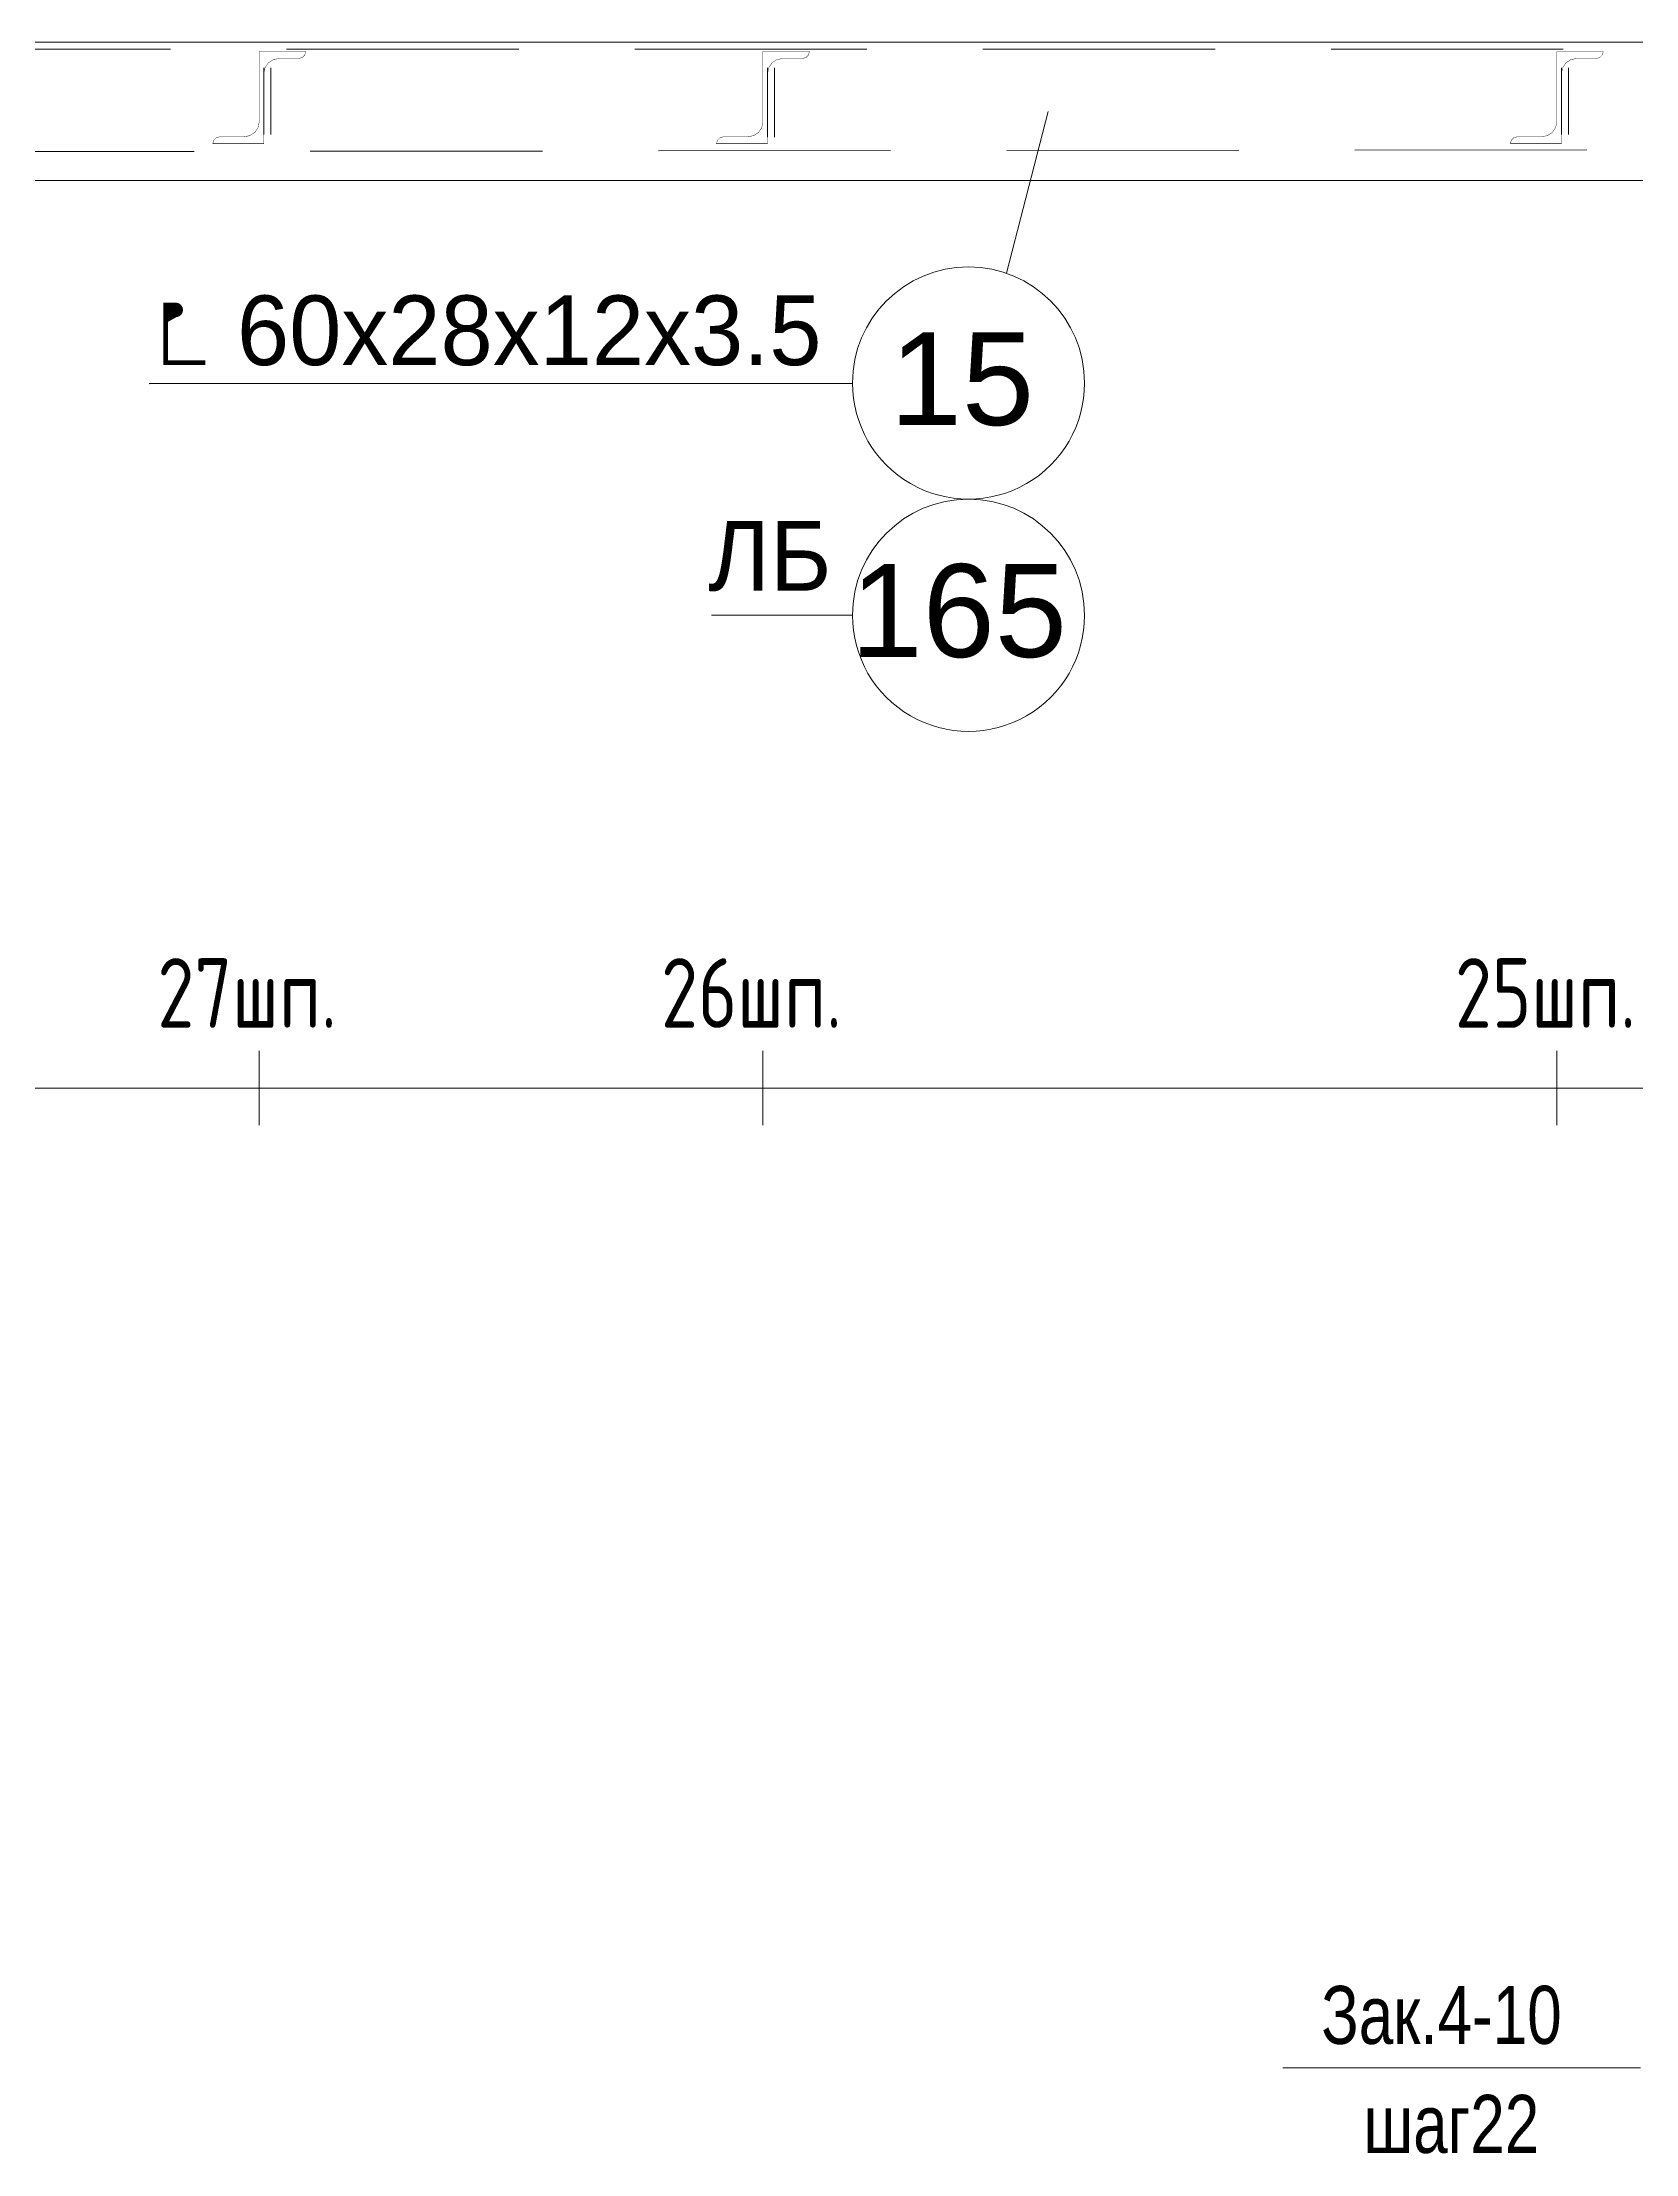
# Model space of a CAD drawing. Header units: millimetres. Extents: x 42007 to 66124, y -556 to 6894.
# Drawn here: x 44376 to 45062, y 2345 to 3254 of the extents above; entities that cross this region are included whole.
import ezdxf
from ezdxf.enums import TextEntityAlignment as Align

# ---------------------------------------------------------------- set-up
doc = ezdxf.new("R2010")
doc.units = ezdxf.units.MM
for name, pattern in [('K5LT32769', [0]), ('K5LT32770', [0]), ('K5LT32782', [150, 100, -50]), ('K5LT32786', [25.318241, 20.818241, -1.5, 1.5, -1.5])]:
    doc.linetypes.add(name, pattern=pattern)
doc.layers.add('pen_7', color=1, linetype='Continuous')
doc.styles.add('KTEXTSTYLE', font='GOST_AU.SHX', dxfattribs={"width": 0.96, "height": 5})
doc.styles.add('style5', font='arial.ttf', dxfattribs={"height": 3})

msp = doc.modelspace()

# ---------------------------------------------------------------- hatches: boundary and pattern name
msp.add_hatch(color=0).paths.add_polyline_path([(44433.029, 3136.649, 1), (44433.029, 3140.883), (44428.694, 3140.883), (44428.694, 3134.236)])

# ---------------------------------------------------------------- linework, layer by layer
at = {"color": 7, "linetype": 'K5LT32782', "lineweight": 18}
for p, q in [((43430.795, 3251.009), (45501.004, 3251.009)), ((44471.004, 3214.323), (44471.004, 3243.07)), ((44474.004, 3214.323), (44474.004, 3243.07)), ((44688.004, 3213.225), (44688.004, 3243.07)), ((44691.004, 3213.225), (44691.004, 3243.07)), ((45030.004, 3214.323), (45030.004, 3243.07)), ((45033.004, 3214.323), (45033.004, 3243.07)), ((44041.004, 3206.565), (45603.004, 3208.385))]:
    msp.add_line(p, q, dxfattribs=at)
at = {"color": 7, "linetype": 'K5LT32769', "lineweight": 18}
for p, q in [((44041.004, 3254.047), (45501.004, 3254.047)), ((44808.92, 3224.277), (44790.887, 3154.54)), ((44041.004, 3194.565), (45605.83, 3194.565)), ((44663.848, 3007.287), (44724.555, 3007.287)), ((44469.004, 2787.706), (44469.004, 2819.706)), ((44686.004, 2787.706), (44686.004, 2819.706)), ((45028.004, 2787.706), (45028.004, 2819.706)), ((45064.09, 2381.743), (44910.007, 2381.743))]:
    msp.add_line(p, q, dxfattribs=at)
at = {"color": 0}
msp.add_line((44421.529, 3107.138), (44724.555, 3107.283), dxfattribs=at)
at = {"color": 7, "linetype": 'K5LT32770', "lineweight": 18}
msp.add_line((43412.445, 2803.706), (45977.521, 2803.706), dxfattribs=at)
at = {"color": 7, "linetype": 'K5LT32786', "const_width": 0.18}
for points in [[(44469.004, 3250.018), (44469.004, 3219.785), (44468.509, 3217.32), (44467.1, 3215.229), (44464.991, 3213.833), (44462.504, 3213.342), (44452.004, 3213.342), (44450.504, 3212.944), (44449.406, 3211.855), (44449.004, 3210.368), (44471.004, 3210.368), (44471.004, 3240.601), (44471.499, 3243.067), (44472.908, 3245.157), (44475.016, 3246.553), (44477.504, 3247.044), (44486.004, 3247.044), (44487.504, 3247.442), (44488.602, 3248.531), (44489.004, 3250.018), (44469.004, 3250.018)], [(44686.004, 3250.018), (44686.004, 3219.785), (44685.509, 3217.32), (44684.1, 3215.229), (44681.991, 3213.833), (44679.504, 3213.342), (44669.004, 3213.342), (44667.504, 3212.944), (44666.406, 3211.855), (44666.004, 3210.368), (44688.004, 3210.368), (44688.004, 3240.601), (44688.499, 3243.067), (44689.908, 3245.157), (44692.016, 3246.553), (44694.504, 3247.044), (44703.004, 3247.044), (44704.504, 3247.442), (44705.602, 3248.531), (44706.004, 3250.018), (44686.004, 3250.018)], [(45028.004, 3250.018), (45028.004, 3219.785), (45027.509, 3217.32), (45026.1, 3215.229), (45023.991, 3213.833), (45021.504, 3213.342), (45011.004, 3213.342), (45009.504, 3212.944), (45008.406, 3211.855), (45008.004, 3210.368), (45030.004, 3210.368), (45030.004, 3240.601), (45030.499, 3243.067), (45031.908, 3245.157), (45034.016, 3246.553), (45036.504, 3247.044), (45045.004, 3247.044), (45046.504, 3247.442), (45047.602, 3248.531), (45048.004, 3250.018), (45028.004, 3250.018)]]:
    msp.add_lwpolyline(points, dxfattribs=at)
at = {"color": 0}
msp.add_lwpolyline([(44428.694, 3141.916, 0, 0, 0), (44431.047, 3141.916, 0, 0, 0), (44431.047, 3141.916, 0, 0, 0), (44428.694, 3141.916, 0, 0, 0), (44428.694, 3141.916, 20, 20, 0)], format="xyseb", dxfattribs=at)
at = {"color": 0, "const_width": 2}
msp.add_lwpolyline([(44428.074, 3140.883), (44433.029, 3140.883, -1), (44433.029, 3136.649), (44428.172, 3133.945)], format="xyb", dxfattribs=at)
msp.add_lwpolyline([(44428.694, 3141.916), (44428.694, 3116.099), (44445.837, 3116.099)], dxfattribs=at)
at = {"color": 7, "linetype": 'K5LT32769', "lineweight": 18}
for centre, start, end in [((44774.555, 3107.283), 0, 179.999977), ((44774.555, 3107.283), 179.999977, 0), ((44774.555, 3007.283), 0, 179.999977), ((44774.555, 3007.283), 179.999977, 0)]:
    msp.add_arc(centre, 50, start, end, dxfattribs=at)

# ---------------------------------------------------------------- texts
at = {"color": 7, "attachment_point": 1}
for s, insert, char_height, style in [('{\\H10x;\\W0.965;60x28x12x3.5}', (44459.415, 3144.994), 3, 'style5'), ('\\H3.5;\\W0.965;\\Q15;\\Q0;\\H30.00;ЛБ', (44662.467, 3047.881), 3, 'style5'), ('{\\H12x;\\W0.965;27шп.}', (44425.095, 2859.631), 2.5, 'KTEXTSTYLE'), ('{\\H12x;\\W0.965;26шп.}', (44642.095, 2859.631), 2.5, 'KTEXTSTYLE'), ('{\\H12x;\\W0.965;25шп.}', (44984.095, 2859.631), 2.5, 'KTEXTSTYLE'), ('\\H3.5;\\W0.965;\\Q15;\\Q0;\\W0.765;\\H25.00;Зак.4-10', (44926.535, 2417.086), 3, 'style5'), ('\\H3.5;\\W0.965;\\Q15;\\Q0;\\W0.765;\\H25.00;шаг22', (44944.695, 2370.137), 3, 'style5')]:
    msp.add_mtext(s, dxfattribs=dict(at, insert=insert, char_height=char_height, style=style))
at = {"layer": 'pen_7', "color": 2, "linetype": 'Continuous', "style": 'style5'}
for s, p in [('15', (44771.716, 3109.19)), ('165', (44770.363, 3009.306))]:
    msp.add_text(s, height=40, dxfattribs=at).set_placement(p, align=Align.MIDDLE_CENTER)

doc.saveas('drawing.dxf')
